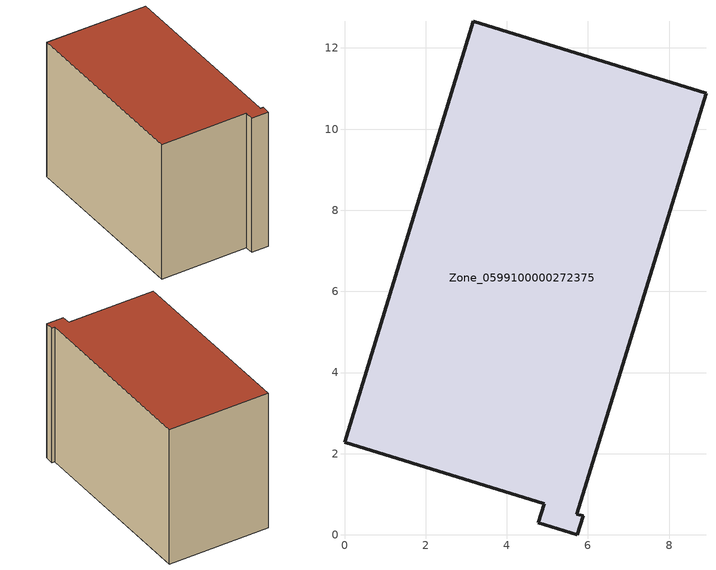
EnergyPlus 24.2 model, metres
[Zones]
Zone_0599100000272375
 floor ground (C_G): 5.74,0 4.78,0.3 4.92,0.77 0,2.28 3.17,12.66 8.91,10.89 5.73,0.51 5.89,0.47 z0
 wall outside (C_F): 5.73,0.51 8.91,10.89 3.17,12.66 0,2.28 4.92,0.77 4.78,0.3 5.74,0 5.89,0.47 5.73,0.51 z0:8.38
 roof outside (C_R): 4.78,0.3 5.74,0 5.89,0.47 5.73,0.51 8.91,10.89 3.17,12.66 0,2.28 4.92,0.77 z8.38
[BUILDING]
Pand.0599100000272375: North Axis=0; Terrain=City; Loads Convergence Tolerance Value=0.04; Temperature Convergence Tolerance Value=0.4; Solar Distribution=FullExterior; Maximum Number of Warmup Days=25; Minimum Number of Warmup Days=1
[Site:Location]
Rotterdam.The.Hague.AP_ZH_NLD Design_Conditions: Latitude=51.96; Longitude=4.45; Time Zone=1; Elevation=-4.5
[SITE:GROUNDTEMPERATURE:BUILDINGSURFACE]
18, 18, 18, 18, 18, 18, 18, 18, 18, 18, 18, 18
[MATERIAL] Thermal Absorptance=0.9; Solar Absorptance=0.7; Visible Absorptance=0.7
Name | Roughness | Thickness | Conductivity | Density | Specific Heat
G.TI.1975-1991 | MediumSmooth | 0.15 | 0.288461 | 540 | 1210
F.TI.1975-1991 | Rough | 0.3 | 0.230769 | 1920 | 840
R.TI.1975-1991 | MediumRough | 0.2 | 0.153846 | 1500 | 1000
[CONSTRUCTION]
C_G: G.TI.1975-1991
C_F: F.TI.1975-1991
C_R: R.TI.1975-1991
[ZONE]
Zone_0599100000272375: Type=1; Multiplier=1; Ceiling Height=Autocalculate; Volume=Autocalculate; Floor Area=autocalculate; Part of Total Floor Area=Yes
[ZONEINFILTRATION:DESIGNFLOWRATE]
Infil_Zone_0599100000272375: Zone or ZoneList or Space or SpaceList=Zone_0599100000272375; Schedule=AlwaysOn; Design Flow Rate Calculation Method=Flow/Area; Flow Rate per Floor Area=0.003; Constant Term Coefficient=1; Temperature Term Coefficient=0; Velocity Term Coefficient=0; Velocity Squared Term Coefficient=0
[HVACTEMPLATE:ZONE:IDEALLOADSAIRSYSTEM]
Zone_0599100000272375: Maximum Heating Supply Air Temperature=50; Minimum Cooling Supply Air Temperature=13; Maximum Heating Supply Air Humidity Ratio=0.0156; Minimum Cooling Supply Air Humidity Ratio=0.0077; Heating Limit=NoLimit; Cooling Limit=NoLimit; Dehumidification Control Type=ConstantSensibleHeatRatio; Cooling Sensible Heat Ratio=0.7; Dehumidification Setpoint=60; Humidification Control Type=None; Humidification Setpoint=30; Outdoor Air Method=None; Outdoor Air Flow Rate per Person=0.00944; Outdoor Air Flow Rate per Zone Floor Area=0; Outdoor Air Flow Rate per Zone=0; Demand Controlled Ventilation Type=None; Outdoor Air Economizer Type=NoEconomizer; Heat Recovery Type=None; Sensible Heat Recovery Effectiveness=0.7; Latent Heat Recovery Effectiveness=0.65
[ZONECONTROL:THERMOSTAT]
ThermostatControl_Zone_0599100000272375: Zone or ZoneList=Zone_0599100000272375; Control Type Schedule=DualSetpointControlType; Control 1=Thermostat_Zone_0599100000272375; Temperature Difference Between Cutout And Setpoint=0
[THERMOSTATSETPOINT:DUALSETPOINT]
Thermostat_Zone_0599100000272375: Heating Setpoint Temperature Schedule=HeatingSetpoint_Zone_0599100000272375; Cooling Setpoint Temperature Schedule=CoolingSetpoint_Zone_0599100000272375
[SCHEDULE:COMPACT]
HeatingSetpoint_Zone_0599100000272375: Through: 12/31, For: AllDays, Until: 24:00, 21
CoolingSetpoint_Zone_0599100000272375: Through: 12/31, For: AllDays, Until: 24:00, 24
DualSetpointControlType: Through: 12/31, For: AllDays, Until: 24:00, 4
AlwaysOn: Through: 12/31, For: AllDays, Until: 24:00, 1
